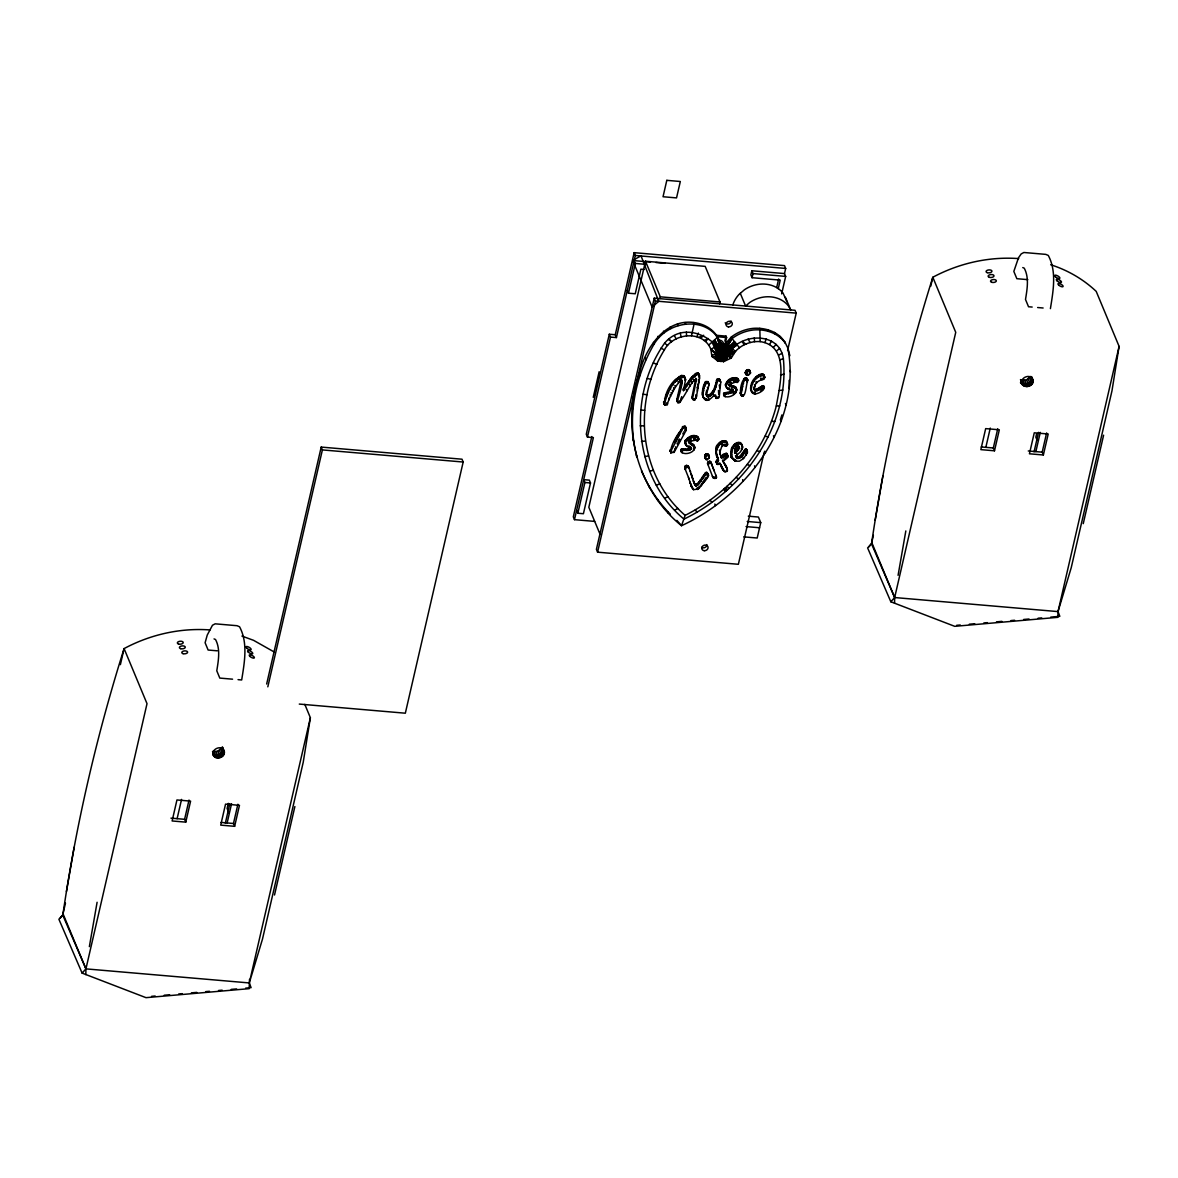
<?xml version="1.0" encoding="UTF-8"?>
<svg xmlns="http://www.w3.org/2000/svg" width="1178" height="1178" viewBox="0 0 1178 1178"><rect width="100%" height="100%" fill="white"/><g stroke="black" fill="none" stroke-linecap="round" stroke-linejoin="round"><path stroke-width="1.5" d="M735.087 453.412L734.777 448.789L735.087 453.412L739.107 448.627L738.532 446.064M739.107 448.627L738.032 445.534M670.827 452.956C669.281 446.771 679.662 429.823 684.904 426.083L686.273 428.394L685.964 430.618L674.317 451.999L670.827 452.956L670.694 451.483L682.739 428.542L685.493 427.496L686.273 428.394M85.817 974.604L85.935 968.876L147.014 703.664L124.088 648.592C150.269 634.559 180.337 627.741 210.008 629.935M894.544 603.269L894.662 597.54L955.741 332.329L932.814 277.257C958.995 263.224 989.064 256.406 1018.734 258.6M1050.658 264.741C1067.592 270.101 1083.274 279.171 1096.203 291.378L1119.1 346.391L1058.021 611.603L1057.903 617.331L954.725 626.328L890.833 601.767L867.626 547.917L871.455 543.691L873.384 535.327M726.163 358.878L723.38 361.734L726.767 358.73L727.106 354.799L725.471 352.737L721.319 351.869L712.513 341.959L719.346 349.351L712.16 342.283L717.358 353.96L715.885 357.803L716.312 354.696L725.839 359.099L727.194 355.638L720.995 358.436L715.841 357.994M789.878 355.697L787.729 347.539C802.439 422.593 747.574 495.437 681.502 525.712C637.637 490.181 620.585 427.216 639.168 374.133C645.397 346.73 667.852 314.467 699.982 323.817A37.004 31.585 -22.6 0 1 716.798 335.73C719.434 339.367 728.652 362.441 717.608 360.821L715.709 357.346L719.655 351.81L727.106 354.799L733.585 353.93M636.341 455.68L637.018 457.27C626.725 419.162 634.441 377.814 654.129 344.02C663.391 328.485 683.24 320.593 700.645 325.422A37.004 31.585 -22.6 0 1 717.461 337.335L720.509 343.299L721.996 349.851L732.024 338.587A37.004 31.585 -22.6 0 1 753.567 329.973C765.479 328.883 778.305 333.05 785.343 343.166C779.306 331.754 765.155 327.293 752.889 328.382A37.004 31.585 -22.6 0 0 731.361 336.982L721.334 348.261L719.846 341.694M729.138 352.193C741.875 332.682 779.659 332.034 783.37 358.672C789.893 426.701 743.539 490.357 683.991 519.13C632.969 476.751 627.167 396.117 664.598 343.137C681.414 323.199 708.7 333.256 721.319 351.869L717.358 353.96L710.864 349.203C702.986 329.796 673.271 332.8 664.377 349.925C632.512 401.3 638.181 474.94 685.14 515.375L681.502 525.712L676.879 520.367M731.273 453.162C728.799 445.475 742.037 436.95 742.567 447.669L740.594 451.63L735.808 456.284L737.237 458.448L740.653 457.594L746.631 450.291L747.382 452.941L743.524 458.536L739.431 461.187L735.087 461.202L730.846 456.225L731.273 453.162L731.42 457.624L732.849 458.478L732.26 457.064M731.862 454.575C729.359 448.273 741.242 438.275 742.567 447.669M694.122 447.095L693.415 444.562L688.438 441.617M690.647 447.331C688.85 451.527 678.778 445.74 681.414 452.072C685.419 455.989 697.67 451.675 694.004 445.137M685.14 515.375C728.578 493.302 763.992 453.604 776.302 405.968C779.777 385.589 790.32 346.082 760.178 341.605L759.795 328.309M716.091 398.164L715.164 395.882L716.622 398.4L719.228 396.868L720.73 382.261L719.552 379.213L716.901 379.345C715.282 385.206 714.236 393.128 707.639 395.528L706.27 394.763M683.476 390.669L685.567 379.449L683.991 375.87C672.653 376.415 663.288 394.689 664.642 404.864L667.057 404.805C671.578 390.036 690.131 362.044 677.615 400.064C678.219 412.359 693.798 373.205 696.198 380.965L692.531 398.665L694.195 400.299L696.331 397.575L699.585 378.005L698.171 373.028L696.08 373.367L692.046 376.798L682.887 389.255L683.476 390.669L692.635 378.212L696.669 374.781L698.76 374.442M751.873 392.392C747.794 385.309 755.142 373.411 763.3 374.28L764.802 377.166C762.416 380.892 755.01 380.111 754.686 387.385C752.83 393.908 760.797 389.344 763.094 387.209C766.657 389.3 755.142 397.03 751.873 392.392C749.341 385.53 756.158 374.766 763.889 375.694L764.802 377.166M249.515 979.301L249.176 988.666L145.998 997.663L82.107 973.102L58.9 919.252L62.728 915.026L65.467 903.099M677.733 402.685L676.849 399.445L681.414 379.964L682.003 381.377M736.103 392.024L735.499 386.885L729.035 384.691L729.624 386.089L736.544 388.873C737.369 394.527 728.77 398.562 724.323 396.22C723.572 391.862 736.353 395.131 732.363 389.123L733.246 391.435M745.276 372.734L746.572 370.113L749.782 370.393L750.489 372.97L749.208 374.678L746.793 375.296L745.276 372.734L746.793 375.296M694.887 447.213C683.682 440.69 693.12 440.837 698.598 439.747C696.286 428.1 674.861 443.664 691.044 448.141C690.897 453.015 681.679 447.758 681.414 452.072M698.598 439.747C697.832 433.872 684.094 438.555 685.699 444.224M715.841 397.766C716.489 388.328 708.906 405.909 704.002 398.488C700.144 394.983 704.105 376.739 708.508 383.336L709.097 384.75L706.388 394.571L708.228 396.942C714.825 394.542 715.871 386.62 717.49 380.759L720.568 381.23M704.002 398.488C701.204 395.042 705.018 378.138 709.097 384.75M760.178 341.605C751.049 340.987 741.698 344.55 735.484 351.309L726.266 353.209L726.767 358.73M789.127 380.376L789.289 388.593M764.316 388.033C763.874 380.921 753.876 395.057 753.876 386.958L754.465 388.372M693.062 399.798L691.942 397.251L695.742 378.727M213.866 756.158C209.522 750.003 221.302 743.981 224.144 750.739C226.515 757.837 213.527 761.297 212.688 753.331C216.31 757.793 224.865 753.508 222.966 747.912M1031.692 376.577C1033.842 382.762 1023.343 386.929 1020.766 380.862C1021.061 389.52 1035.094 387.444 1032.87 379.404C1030.294 373.338 1019.78 377.505 1021.944 383.689M726.826 471.524L726.797 468.226L723.469 462.174C732.068 471.848 723.425 476.884 720.2 463.587L723.483 470.552M722.512 361.366L720.391 351.618M729.624 386.089C729.58 381.142 747.426 382.232 733.909 377.711C724.676 378.477 722.57 390.301 732.952 390.536L733.29 391.067M750.401 373.338L749.782 370.393M684.683 467.578L685.449 469.742L685.066 466.194L686.406 465.369L688.438 466.4L692.752 478.769L691.103 473.88L691.692 475.294M685.272 468.991L686.995 466.782L689.528 468.667L688.438 466.4M685.287 378.197L684.58 377.284C672.829 377.505 667.072 394.704 664.259 404.363M732.701 389.653C731.7 394.174 720.907 390.301 724.323 396.22M721.334 465.973C721.039 462.306 717.284 466.061 716.651 463.234L716.828 462.409C721.172 457.771 711.321 449.23 718.418 443.826C720.597 440.263 727.474 439.085 727.606 444.562L726.104 446.138L723.616 445.21L721.687 446.756L720.067 451.424L720.303 454.369L719.478 450.011L720.067 451.424M717.181 456.828L717.77 458.242C712.292 452.205 722.129 436.523 727.606 444.562M708.405 454.296L709.112 458.109L707.271 459.729L705.931 459.449L704.797 455.164L706.137 453.898L708.67 454.723M709.259 456.136L706.314 455.444L705.195 457.83L705.931 459.449M120.392 664.642L124.088 648.592C96.817 735.205 76.217 823.937 63.008 913.789L85.935 968.876L249.294 982.938L251.105 987.65L245.672 988.121M310.374 717.726L303.247 762.166L262.503 939.043L249.294 982.938L310.374 717.726L304.822 704.385M930.767 286.18L932.814 277.257C905.543 363.884 884.943 452.617 871.735 542.469L894.662 597.54L1058.021 611.603L1059.832 616.315L1050.776 617.11M1119.1 346.391L1111.973 390.831L1071.229 567.708L1058.021 611.603M717.608 360.821L711.91 356.433L710.864 349.203L714.251 347.407L721.319 351.869L716.798 335.73M717.608 357.523L715.988 358.642C718.933 365.195 723.969 356.522 724.676 351.986L721.319 351.869L712.16 342.283M707.507 463.278C707.389 459.832 713.043 462.232 710.201 462.659C708.066 465.443 706.977 462.954 708.096 464.692M66.424 891.584L74.17 847.188M89.351 946.67L97.097 902.274M691.604 487.074L689.881 482.067L693.474 489.68L698.377 488.973L707.58 477.605L707.463 475.47C706.52 464.839 698.274 489.106 694.402 483.451M708.052 476.884L708.552 475.264L707.124 472.511M875.151 520.249L882.896 475.853M898.078 575.335L905.823 530.939M696.154 398.252L696.007 394.659L696.596 396.073M1050.408 308.636C1053.161 291.364 1056.916 271.529 1048.287 255.435L1045.77 254.374L1023.888 252.49L1021.193 253.918L1018.499 257.761L1013.831 271.411L1016.85 278.7L1027.79 279.642M294.883 806.532L274.518 895M717.373 464.397L716.062 461.82L717.814 458.478L718.58 460.451M750.533 372.454L747.927 371.144L745.91 374.398M1103.609 435.197L1083.245 523.665M741.963 396.132L741.374 394.718C738.488 391.626 743.127 372.469 747.942 380.067C746.042 382.924 745.895 401.212 740.741 394.262C743.112 390.698 741.669 376.945 747.942 380.067M177.112 818.681L181.545 799.406M185.771 822.141L190.6 801.128L176.95 799.95L172.121 820.963L185.771 822.141L184.593 819.314L189.025 800.053M228.282 803.352L227.104 808.491L228.871 812.717M225.337 823.172L229.828 803.676M227.133 822.951L231.565 803.705M234.643 826.323L239.473 805.34L225.543 804.132L220.713 825.115L234.643 826.323L233.465 823.496L237.897 804.25M266.655 684.006L321.211 447.08L461.997 459.199L463.175 462.026L405.335 713.205L299.286 704.076M267.818 686.833L322.389 449.908L321.211 447.08M593.256 397.339L599.16 371.703M609.306 334.243L610.484 337.07L616.418 337.585L615.255 334.758L609.306 334.243L586.276 434.24L587.454 437.067L593.388 437.583L574.481 519.66L594.654 521.398M587.454 437.067L610.484 337.07M591.812 436.537L573.318 516.847L574.481 519.66M615.255 334.758L634.162 252.666L784.504 265.61L785.682 268.437L784.489 273.576L785.667 276.403L781.647 293.896M616.418 337.585L635.325 255.493L634.162 252.666M577.824 513.24L584.906 482.494L583.728 479.667L589.339 480.138L590.502 482.965L583.419 513.726L577.824 513.24L576.646 510.413M644.351 269.467L640.891 269.173L635.236 293.778L628.478 293.189L635.325 263.46L634.147 260.632L650.477 262.046M719.581 303.806L719.994 301.966L705.18 266.375L645.485 261.236L588.823 507.276L600.117 534.4M787.596 350.543L796.21 313.127L795.032 310.3L654.246 298.181L596.407 549.36L597.585 552.173L738.37 564.291L764.213 452.072M597.585 552.173L655.424 301.008L654.246 298.181M659.886 298.667L660.313 296.827L645.485 261.236M724.882 341.046L726.016 336.128L715.885 335.244M722.644 354.74L720.126 355.417L718.683 357.449L720.082 360.394L723.793 360.041L725.236 358.009L724.764 355.815L722.644 354.74C719.905 360.38 726.635 361.499 727.268 357.42M725.103 344.094L726.605 337.541L726.016 336.128M778.26 288.654L780.219 280.114L752.065 277.699L753.007 273.591L751.829 270.763L784.489 273.576M776.685 287.55L778.658 278.995M748.28 516.17L758.411 517.039L760.738 522.634L757.204 538.022L743.686 536.859M985.839 447.346L990.271 428.07M994.497 450.806L999.327 429.793L985.677 428.615L980.847 449.628L994.497 450.806L993.319 447.979L997.751 428.718M1036.625 433.74L1035.83 437.156L1037.008 439.983M1034.063 451.837L1038.554 432.341M1035.86 451.616L1040.292 432.385M1043.369 454.988L1048.199 434.005L1034.269 432.797L1029.439 453.795L1043.369 454.988L1042.191 452.161L1046.624 432.93M751.829 270.763L750.872 274.842L752.065 277.699M691.515 335.686L694.048 324.186L693.386 322.581M731.361 336.982L732.024 338.587L724.234 352.119L736.412 345.316L736.677 344.403L725.015 350.97L735.116 342.459L724.043 351.662L724.499 352.973L725.471 352.737L732.466 348.968L735.484 351.309L731.214 358.097L723.38 361.734M726.914 445.814L727.017 443.149M725.957 386.458C726.87 381.893 733.953 377.151 738.311 379.964M716.091 478.135L715.871 475.338L716.091 478.135L712.984 477.605L707.536 463.528M781.897 414.936L780.381 419.824L781.043 421.429M764.89 342.562L766.23 338.925M708.817 455.076L709.112 458.109M696.875 336.687L698.348 333.079M735.366 450.187L736.603 447.802L738.621 446.948M680.972 397.973L680.855 400.976M724.956 359.143L725.545 357.906M724.175 360.35L726.149 357.685M719.611 360.674L717.947 357.155L719.684 354.725L722.688 353.93L725.221 355.211L725.781 357.832L723.984 360.188L726.031 357.744L725.427 354.931L721.039 353.739L717.623 357.022L718.227 359.835L720.936 361.219L725.839 359.099M734.498 451.999L738.518 447.213M736.5 457.874L735.455 455.665L737.634 457.167L740.078 456.195L745.379 449.068L746.719 449.569L747.382 452.941M724.058 463.587L722.482 460.038L723.071 461.452L727.739 457.138L727.106 454.634C722.791 450.452 716.209 463.101 727.106 454.634M725.928 354.063L720.141 359.29L716.636 359.776L715.988 358.642L717.8 361.263M684.668 430.426L685.375 429.204L685.964 430.618M769.529 344.491L771.546 341.134M724.941 350.219L732.024 338.587L739.416 347.672M720.053 345.154L722.821 351.81L732.024 338.587L722.629 351.368L724.499 352.973M695.638 486.013L693.312 480.712C696.581 495.349 702.515 473.129 708.037 474.233M214.838 757.071L212.541 751.431L217.812 751.255L221.817 747.794L223.054 750.739M217.812 751.255L219.653 755.672L223.658 752.212M1023.564 385.751L1021.267 380.096L1026.539 379.92L1030.544 376.459L1033.032 382.025M730.448 351.751L732.466 348.968L725.736 351.132M730.331 351.662L732.466 348.968L724.234 352.119L734.498 341.679L725.353 350.426M60.24 918.148L62.728 915.026L85.935 968.876L82.107 973.102M868.966 546.828L871.455 543.691L894.662 597.54L890.833 601.767M730.345 351.574L732.466 348.968L726.723 351.633M728.195 354.048L732.466 348.968L727.503 352.369M705.622 341.458L708.228 338.528L704.12 340.56M773.504 347.304L776.111 344.359M728.137 353.783L732.466 348.968L726.458 353.665M700.763 338.263L703.678 335.288L698.775 337.453M708.744 345.036L717.461 337.335L722.821 351.81M776.611 350.867L779.689 348.467M724.234 352.119L735.735 343.24L725.015 350.97L736.368 344.005L724.234 352.119L736.677 344.403M723.984 360.188L725.442 359.157M674.685 510.28L677.836 508.425M726.649 357.405L722.158 358.186L716.003 356.463M778.746 355.034L782.133 353.253M736.412 345.316L726.738 350.116M735.852 345.831L725.53 350.941L734.733 346.877M664.701 498.25L668.073 496.66M721.127 351.412L722.703 352.428L717.166 353.518L717.461 354.843L716.739 354.107M722.6 360.895L724.072 360.277M735.484 351.309L727.106 354.799L728.151 354.563L727.386 356.08L731.214 358.097L729.359 355.712M656.308 485.189L659.857 483.893M779.851 359.864L783.37 358.672M723.248 361.175L718.786 361.028M649.593 471.274L653.289 470.272M1028.379 384.337L1026.612 384.808L1024.772 380.391M780.469 374.957L784.003 374.192M644.631 456.622L648.445 455.945M779.291 390.463L782.796 390.051M720.597 361.528L722.585 361.307M641.48 441.411L645.353 441.073M956.654 625.312L960.276 625.003M969.317 624.207L974.751 623.736M983.807 622.956L987.429 622.632M996.47 621.851L1001.904 621.366M1010.96 620.585L1014.582 620.261M1023.623 619.481L1029.057 619.01M1038.112 618.214L1041.735 617.905M151.55 996.338L155.172 996.014M164.213 995.233L169.647 994.762M178.703 993.967L182.325 993.658M191.366 992.863L196.8 992.391M205.856 991.596L209.478 991.287M218.519 990.492L222.141 990.183M231.197 989.387L236.631 988.916M776.302 405.968L779.748 405.895M640.169 425.818L644.071 425.818M715.252 396.353L717.535 398.414M712.16 354.873L716.312 354.696M771.546 421.282L774.888 421.547M635.325 255.493L785.682 268.437M655.925 262.517L664.996 263.298M635.325 263.46L646.207 264.402M753.007 273.591L785.667 276.403M1032.178 307.06L1028.527 306.751L1025.508 299.477C1027.128 289.317 1029.322 277.655 1024.256 268.186L1022.769 267.568M1037.641 307.532L1043.119 308.003M660.313 296.827L719.994 301.966M655.424 301.008L796.21 313.127M716.474 336.658L726.605 337.541M711.91 356.433L716.077 356.787M981.215 446.948L993.319 447.979M1028.261 450.968L1042.191 452.161M322.389 449.908L463.175 462.026M584.906 482.494L590.502 482.965M747.22 521.471L760.738 522.634M746.042 526.595L759.56 527.759M217.238 650.816L208.123 650.035L205.105 642.746L207.254 635.06L212.467 625.253L215.162 623.825L237.043 625.709L239.561 626.77C248.19 642.864 244.435 662.699 241.681 679.971L238.044 679.647M232.567 679.176L219.8 678.086L216.781 670.797C218.401 660.652 220.595 648.99 215.53 639.521L214.043 638.903M170.943 818.136L184.593 819.314M221.052 822.421L233.465 823.496M640.714 410.003L644.616 410.342M643.114 394.129L646.958 394.836M765.067 436.243L768.262 436.847M718.757 342.062L722.394 343.902L723.321 346.332M647.34 378.388L651.081 379.434M756.953 450.688L759.957 451.616M733.761 460.038L733.172 458.625L735.956 460.245M241.932 636.076L253.579 640.331L274.489 652.156M653.334 362.942L656.956 364.326M705.342 458.036L706.388 459.626M750.71 389.918L754.229 393.746M747.264 464.456L750.062 465.693M660.961 348.128L664.377 349.925M736.132 477.399L738.68 478.931M729.521 355.196L731.671 356.551L727.194 355.638M729.904 483.392L732.304 485.056M726.531 453.221L728.033 456.608M726.797 486.381L729.123 488.119M745.88 344.153L742.273 341.458L744.025 344.771M725.236 487.883L727.533 489.65M668.53 339.485L671.534 341.826L669.104 338.94M664.598 343.137L667.602 345.478M720.715 352.634L714.251 347.407L722.158 358.186M724.455 488.634L726.738 490.416M726.34 490.799L724.058 489.003L725.942 491.182M713.058 476.869L712.395 476.192L713.146 477.87M698.171 373.028L699.585 375.62M721.319 465.678L724.426 471.642M685.11 442.81L687.01 445.726M1020.442 382.659L1021.62 383.763M642.187 472.54L641.524 470.935C648.43 486.897 657.884 501.872 670.297 514.109M695.58 439.041L695.756 440.071M723.675 489.385L725.633 491.432M710.025 500.267L711.968 502.314M710.864 349.203L716.504 355.152M721.319 351.869L713.22 341.296L719.449 349.248L713.927 340.633L721.319 351.869L714.634 339.971L720.318 349.984M663.67 402.95L665.261 405.158M695.314 509.927L696.949 512.194M676.879 400.829L678.219 402.95M748.118 339.117L750.136 342.503M684.86 468.329L689.056 478.931M674.39 335.612L676.143 338.925M784.666 341.576L788.391 349.144M691.015 485.66L693.474 489.68M669.987 451.012L670.621 451.792L670.046 450.232M1031.972 377.858L1033.15 380.685M1031.368 380.523L1032.546 383.336M1029.528 377.888L1031.368 382.305M1030.514 381.701L1031.692 384.529M1028.158 379.066L1029.999 383.483M1029.381 382.688L1030.559 385.515M1026.539 379.92L1029.204 386.222M1026.553 383.792L1027.717 386.62M1025.051 383.851L1026.229 386.678M1022.975 380.45L1024.816 384.867M1023.638 383.542L1024.801 386.369M1020.487 379.581L1022.592 384.823M785.402 297.224L790.703 309.932L788.347 305.809A28.478 24.311 -22.6 0 0 749.723 302.481L745.6 306.044L740.299 293.337M780.204 336.452L780.867 338.057M774.52 332.432L775.183 334.022M789.893 370.466L790.556 372.057M767.865 329.663L768.527 331.268M785.446 403.509L786.109 405.099M763.3 374.28L763.889 375.694M764.684 378.02L763.948 374.84M762.328 374.059L762.917 375.458M763.697 377.431L764.286 378.845M763.02 378.064L763.609 379.478M761.121 374.089L761.71 375.502M762.063 378.388L762.652 379.802M759.884 374.368L760.473 375.767M761.268 378.344L761.857 379.758M760.561 378.109L761.15 379.522M763.565 385.692L764.419 387.518M758.765 374.854L759.354 376.268M763.005 385.633L763.594 387.047M762.519 385.795L763.094 387.209M763.005 387.93L763.594 389.344M761.901 386.163L762.49 387.577M757.277 375.885L757.866 377.299M761.209 386.649L761.798 388.063M761.975 389.034L762.564 390.448M760.473 387.179L761.062 388.578M755.923 377.093L756.512 378.506M760.767 389.933L761.341 391.346M759.28 387.974L759.869 389.388M756.04 381.643L756.629 383.041M758.014 388.681L758.603 390.095M753.611 379.905L754.2 381.319M749.9 371.556L750.489 372.97M749.134 370.157L749.723 371.571M748.752 369.818L749.341 371.232M756.703 389.241L757.292 390.654M748.383 369.597L748.972 371.011M754.524 384.661L755.113 386.075M747.986 369.524L748.575 370.937M747.338 369.73L747.927 371.144M755.348 389.565L755.937 390.978M746.572 370.113L747.161 371.526M751.903 382.953L752.492 384.367M754.612 389.52L755.201 390.934M747.736 373.721L748.31 375.134M753.787 388.004L754.715 390.595M773.475 435.772L774.137 437.377M754.936 392.392L755.525 393.805M746.911 373.941L747.5 375.34M745.703 371.158L746.278 372.572M754.288 392.421L754.877 393.835M745.365 372.086L745.954 373.5M745.306 372.381L746.16 374.766M750.857 385.883L751.446 387.297M746.793 377.932L747.382 379.345M750.563 387.326L751.152 388.74M752.241 391.788L752.83 393.202M746.234 377.814L746.823 379.228M750.489 388.622L751.078 390.036M745.586 377.829L746.175 379.242M746.837 380.788L747.426 382.202M744.805 378.05L745.394 379.463M744.26 378.403L744.849 379.817M743.936 378.771L744.511 380.185M743.804 379.021L744.393 380.435M742.994 382.187L743.568 383.586M725.736 342.209L726.399 343.799L722.629 351.368L717.461 337.335L720.214 347.893M742.125 385.353L742.714 386.767M737.428 378.153L738.415 380.523M738.37 381.039L737.722 378.55M741.315 388.298L741.904 389.712M722.394 343.902L723.69 347.009M736.456 377.696L737.045 379.11M737.281 380.847L737.87 382.261M721.422 342.989L723.351 347.643M742.758 394.63L743.347 396.044M735.19 377.608L735.779 379.021M737.399 382.541L736.059 381.068L736.648 382.482M740.667 390.743L741.256 392.156M742.287 394.792L742.876 396.206M720.17 342.371L722.762 348.555M735.528 380.788L736.117 382.202M764.816 451.174L765.494 452.764M733.909 377.711L734.498 379.125M735.028 380.509L735.617 381.922M740.152 392.848L740.741 394.262M740.123 393.01L741.286 395.749M734.395 380.42L734.984 381.834M732.687 377.976L733.276 379.39M733.349 380.7L733.938 382.114M735.956 387.459L736.721 389.668M735.499 386.885L736.088 388.298M736.117 388.711L736.692 390.124M731.553 378.447L732.142 379.861M736 389.255L736.589 390.669M734.763 386.458L735.352 387.871M735.808 389.889L736.397 391.302M733.806 386.089L734.395 387.503M730.463 379.08L731.052 380.494M732.863 385.824L733.452 387.238M735.19 391.258L735.779 392.672M730.92 381.981L731.509 383.395M734.895 391.656L735.484 393.069M729.344 379.876L729.918 381.289M731.744 385.53L732.333 386.944M729.845 382.791L730.434 384.205M730.596 385.25L731.185 386.664M731.538 388.696L732.127 390.109M732.407 390.433L732.996 391.847M733.128 393.054L733.717 394.468M727.813 380.936L728.402 382.349M729.594 384.956L730.183 386.369M731.862 390.86L732.451 392.274M728.814 384.219L729.403 385.633M729.403 388.122L729.992 389.535M726.531 382.187L727.12 383.601M728.726 387.96L729.315 389.373M730.154 391.7L730.743 393.113M728.298 389.064L726.782 387.179L727.371 388.593M725.633 383.454L726.222 384.867M725.309 384.529L725.898 385.942M725.368 385.059L726.605 387.901M728.033 392.407L728.622 393.82M725.987 392.834L726.576 394.232M725.471 392.848L726.06 394.262M719.552 379.213L720.73 382.261M725.118 392.819L725.707 394.232M724.823 392.775L725.412 394.188M718.874 378.948L719.463 380.361M724.544 392.775L725.133 394.188M724.161 392.951L724.75 394.365M754.509 465.84L755.172 467.445M717.991 378.963L718.58 380.376M723.793 393.305L724.382 394.718M724.558 395.337L725.147 396.736M723.498 393.746L724.087 395.16M746.44 449.157L747.529 451.91M719.979 386.399L719.39 384.985L719.655 387.798M746.042 448.877L746.631 450.291M716.901 379.345L717.49 380.759M745.379 449.068L745.968 450.482M716.445 380.317L717.034 381.731M744.614 449.937L745.203 451.351M745.807 453.663L746.396 455.076M715.988 382.688L716.577 384.102M741.242 443.355L742.611 446.683M719.081 391.876L718.506 390.463L718.727 394.115M740.211 442.501L740.8 443.915M743.922 451.248L744.511 452.661M715.679 384.087L716.268 385.5M718.609 392.245L719.198 393.658M738.886 442.162L739.475 443.576M743.303 452.47L743.892 453.883M715.208 385.957L715.797 387.356M741.286 448.244L741.875 449.657M742.493 453.766L743.082 455.179M714.545 387.945L715.134 389.358M718.109 396.53L718.698 397.943M737.295 442.427L737.884 443.841M738.37 445.799L739.121 447.478M742.935 457.123L743.524 458.536M737.605 445.475L738.194 446.889M741.448 455.047L742.037 456.46M713.706 389.727L714.295 391.14M736.662 445.829L737.251 447.242M737.826 448.641L738.415 450.055M735.484 443.355L736.073 444.769M685.022 322.536L685.684 324.127M713.22 390.581L713.809 391.994M716.033 397.001L716.622 398.4M736.014 446.388L736.603 447.802M740.078 456.195L740.653 457.594M734.454 444.18L735.043 445.593M708.066 381.569L709.2 384.028M735.484 447.11L736.073 448.524M712.248 392.009L712.823 393.423M713.323 394.497L713.897 395.911M736.471 450.261L737.06 451.675M707.625 381.525L708.214 382.938M738.797 456.887L739.386 458.301M707.006 381.495L707.595 382.909M733.614 445.107L734.203 446.521M706.447 381.481L707.036 382.894M736.692 453.633L737.281 455.047M705.931 381.495L706.52 382.909M737.634 457.167L738.223 458.581M705.71 381.584L706.299 382.997M710.894 393.57L711.483 394.983M734.483 450.526L735.072 451.94M705.416 381.79L706.005 383.203M736.662 457.035L737.237 458.448M705.107 382.143L705.696 383.557M707.389 387.282L707.978 388.696M732.392 447.184L732.966 448.597M704.886 382.659L705.475 384.072M704.635 383.616L705.224 385.029M709.303 394.866L709.892 396.279M731.671 449.348L732.26 450.762M704.282 384.941L704.871 386.355M706.52 390.139L707.109 391.552M708.479 395.307L709.068 396.721M731.332 451.424L731.921 452.823M734.498 459.788L735.087 461.202M699.688 376.504L698.701 373.47M707.639 395.528L708.228 396.942M742.641 479.652L743.303 481.242M703.811 386.752L704.4 388.166M705.975 392.053L706.564 393.467M708.552 398.473L709.141 399.887M726.502 441.588L727.503 443.767M677.379 324.068L678.042 325.658M726.134 441.22L726.723 442.634M697.391 372.925L697.98 374.339M698.996 376.592L699.585 378.005M706.829 395.352L707.418 396.765M725.648 440.955L726.237 442.368M726.811 443.856L727.4 445.269M731.347 454.355L731.936 455.768M705.931 393.967L706.859 396.176M730.934 454.929L731.523 456.342M731.715 457.152L732.304 458.566M703.192 389.138L703.781 390.551M724.426 440.69L725.015 442.103M730.772 455.577L731.759 458.242M730.846 456.225L731.42 457.624M696.08 373.367L696.669 374.781M699.069 380.833L698.48 379.419L698.731 382.953M702.913 390.124L703.502 391.538M706.667 398.724L707.256 400.137M725.515 444.724L726.104 446.138M705.828 398.532L706.417 399.946M702.603 391.287L703.192 392.701M723.189 440.749L723.778 442.162M724.823 444.621L725.398 446.035M705.578 399.651L704.356 397.914L704.945 399.327M724.19 444.312L724.779 445.726M694.696 374.28L695.285 375.694M702.353 392.569L702.942 393.982M695.58 378.109L696.316 380.141M702.265 393.879L702.854 395.293M721.893 441.161L722.482 442.575M727.003 453.559L728.033 455.989M695.697 379.11L696.286 380.509M697.715 384.146L698.304 385.559M702.412 394.998L703.354 397.501M695.624 379.552L696.198 380.965M722.409 443.988L722.997 445.402M725.942 453.221L726.531 454.634M727.15 455.739L727.739 457.138M693.327 375.473L693.916 376.886M720.48 441.956L721.069 443.37M721.716 444.562L722.291 445.976M725.295 453.501L725.884 454.899M697.847 388.401L697.258 386.988L697.391 391.258M726.237 456.549L726.811 457.962M693.592 379.566L694.181 380.98M724.558 453.942L725.147 455.356M692.046 376.798L692.635 378.212M719.36 442.84L719.949 444.253M725.162 457.447L725.751 458.86M723.631 454.649L724.22 456.063M670.091 326.983L670.753 328.574M690.956 378.064L691.545 379.478M718.418 443.826L719.007 445.24M722.821 455.371L723.41 456.784M723.91 458.551L724.499 459.965M691.604 381.849L692.193 383.262M690.102 379.11L690.691 380.523M722.011 456.077L722.6 457.491M689.763 379.552L690.352 380.965M725.766 466.135L726.355 467.548M726.797 468.226L727.489 470.096M726.855 469.212L727.444 470.626M717.034 446.05L717.623 447.463M724.617 464.161L725.192 465.575M721.098 456.769L721.687 458.183M726.635 469.713L727.224 471.126M695.742 396.161L696.331 397.575M688.836 380.803L689.424 382.217M689.601 384.484L690.19 385.898M716.209 448.538L716.798 449.952M694.578 398.473L695.167 399.887M724.588 470.493L725.177 471.907M687.584 382.526L688.173 383.925M715.841 451.159L716.43 452.573M723.233 469.698L723.822 471.112M683.991 375.87L684.58 377.284M685.567 379.449L684.698 376.783M716.062 453.059L716.651 454.472M684.948 378.639L685.537 380.052M716.548 454.988L717.137 456.401M684.83 379.257L685.419 380.671M719.714 462.88L720.303 464.294M682.916 375.355L683.505 376.769M691.942 397.251L692.693 399.239M717.829 459.553L718.403 460.966M686.2 384.455L686.789 385.869M663.479 331.136L664.156 332.741M681.547 375.281L682.136 376.695M716.96 460.259L717.549 461.673M718.109 462.925L718.698 464.338M716.239 460.996L716.828 462.409M717.211 463.101L717.8 464.515M680.354 375.679L680.943 377.093M684.845 386.384L685.434 387.798M686.2 389.535L686.774 390.949M716.062 461.82L716.99 464.073M681.326 379.257L681.915 380.671M681.355 381.127L681.944 382.541M680.28 379.228L680.869 380.641M679.029 376.504L679.618 377.917M683.682 388.063L684.271 389.476M681.12 382.497L681.709 383.91M679.5 379.684L680.089 381.098M680.825 383.895L681.414 385.309M677.689 377.593L678.278 379.007M680.545 385.147L681.134 386.561M677.895 381.142L678.484 382.555M707.875 453.869L708.464 455.282M708.847 455.857L709.436 457.27M676.422 378.786L677.011 380.199M714.177 470.832L711.35 463.499L716.519 477.031M707.153 453.986L707.742 455.4M710.143 461.275L710.732 462.689M657.854 336.363L658.517 337.968M679.588 388.887L680.177 390.301M706.609 453.898L707.198 455.312M709.627 461.246L710.201 462.659M715.944 475.986L716.533 477.399M715.826 476.383L716.415 477.782M675.318 379.934L675.907 381.333M706.137 453.898L706.726 455.312M709.038 461.423L709.627 462.836M705.725 454.031L706.314 455.444M681.591 396.647L682.18 398.046M708.464 461.747L709.038 463.16M698.039 436.802L698.819 438.672M705.254 454.502L705.843 455.915M714.619 477.09L715.208 478.504M674.508 380.847L675.097 382.261M698.186 437.833L698.775 439.247M706.682 458.33L707.271 459.729M697.243 436.14L697.832 437.553M678.675 392.289L679.264 393.702M704.797 455.164L705.386 456.578M707.875 462.291L708.464 463.705M697.67 438.952L698.259 440.366M707.58 462.821L708.169 464.235M713.78 477.119L714.369 478.533M696.065 435.801L696.654 437.215M674.832 385.397L675.421 386.811M704.606 456.416L705.755 459.273M697.229 439.468L697.818 440.881M696.713 439.659L697.302 441.073M694.829 435.639L695.418 437.053M677.821 395.499L678.41 396.912M696.021 439.438L696.61 440.852M680.015 402.331L679.426 400.918L679.544 402.788M672.226 383.851L672.815 385.265M673.521 387.68L674.111 389.093M693.606 435.654L694.195 437.067M694.593 438.452L695.182 439.865M677.026 398.65L677.615 400.064M692.414 435.889L693.003 437.303M693.533 438.51L694.122 439.924M653.466 342.415L654.129 344.02M707.801 473.394L708.552 475.264M676.849 399.445L677.438 400.859M676.79 400.255L677.379 401.669M707.831 474.66L708.42 476.074M706.712 472.304L707.301 473.718M672.226 390.198L672.815 391.611M706.255 472.29L706.844 473.689M691.206 436.302L691.795 437.715M705.725 472.511L706.314 473.924M669.987 387.371L670.576 388.784M705.445 472.776L706.034 474.189M693.415 444.562L694.004 445.961M694.254 446.639L694.843 448.052M689.94 436.876L690.529 438.29M690.897 439.291L691.486 440.705M705.136 473.158L705.725 474.572M692.59 443.988L693.179 445.402M671.033 392.598L671.622 394.012M684.904 426.083L685.493 427.496M693.886 447.611L694.46 449.009M706.049 477.414L706.638 478.828M691.766 443.532L692.355 444.945M694.122 449.613L693.533 448.2L693.651 450.276M627.3 290.362L628.478 293.189M689.69 439.895L690.279 441.294M690.779 443.016L691.368 444.43M705.327 478.356L705.916 479.77M683.417 426.259L684.006 427.658M688.232 437.612L688.806 439.026M670.046 394.895L670.635 396.309M703.605 475.294L704.194 476.707M688.762 440.513L689.351 441.927M689.763 442.501L690.352 443.915M682.739 426.583L683.328 427.997M667.882 391.155L668.471 392.569M688.894 442L689.483 443.414M704.547 479.402L705.121 480.815M714.81 504.022L715.473 505.612M688.335 441.117L689.027 443.031M682.15 427.128L682.739 428.542M690.455 446.727L691.236 448.744M702.721 476.53L703.31 477.944M683.785 431.796L684.374 433.209M686.686 438.614L687.275 440.027M690.499 447.684L691.088 449.098M703.767 480.418L704.356 481.831M690.175 448.052L690.764 449.451M688.85 445.593L689.439 447.007M702.176 477.311L702.765 478.724M668.736 398.179L669.325 399.592M689.542 448.362L690.131 449.775M682.842 433.283L683.431 434.697M685.508 439.703L686.097 441.117M701.646 478.062L702.235 479.475M680.972 429.484L681.561 430.898M702.736 481.773L703.325 483.171M666.056 394.969L666.63 396.382M684.933 440.705L685.522 442.118M684.86 441.235L685.449 442.648M684.874 441.735L685.463 443.149M685.655 443.65L686.244 445.063M687.702 448.862L688.291 450.276M700.35 479.873L700.939 481.287M701.543 483.319L702.132 484.732M679.75 431.708L680.339 433.121M667.072 402.64L667.661 404.054M679.058 432.915L679.647 434.329M664.583 398.532L665.172 399.946M666.468 403.391L667.057 404.805M685.508 449.127L686.097 450.541M698.863 481.773L699.452 483.186M700.233 484.997L700.822 486.411M678.189 434.432L678.778 435.845M679.353 438.996L679.927 440.41M645.426 358.024L646.089 359.629M663.612 401.595L664.201 403.009M683.461 449.142L684.05 450.541M698.937 486.514L699.511 487.928M663.538 402.302L664.642 404.864M682.975 449.054L683.564 450.467M697.347 483.495L697.936 484.909M678.867 439.806L679.456 441.22M677.217 436.14L677.806 437.553M682.386 448.847L683.225 450.364M682.106 448.789L682.695 450.202M678.926 442.103L678.337 440.69L678.322 443.178M681.709 448.892L682.298 450.305M697.788 487.559L698.377 488.973M681.267 449.171L681.841 450.585M690.058 470.449L690.647 471.863M676.231 437.892L676.82 439.306M687.864 465.825L688.453 467.239M695.904 484.747L696.492 486.161M680.884 449.554L681.473 450.953M682.062 452.764L680.678 449.937M687.172 465.457L687.761 466.871M695.418 484.88L696.007 486.278M696.743 488.134L697.332 489.547M686.406 465.369L686.995 466.782M675.318 439.571L675.907 440.984M677.026 443.119L677.615 444.533M685.611 465.678L686.2 467.092M685.066 466.194L685.655 467.607M674.552 441.043L675.141 442.457M684.757 466.841L685.346 468.255M675.436 446.801L676.025 448.214M690.779 485.012L692.649 488.988M674.641 448.685L675.23 450.099M673.256 451.174L673.845 452.588M639.168 374.133L639.831 375.723M670.105 450.07L670.694 451.483M634.765 390.536L635.428 392.141M632.262 407.073L632.925 408.678M631.702 423.565L632.365 425.17M667.676 511.605L668.338 513.21M633.057 439.821L633.72 441.426M657.265 499.06L657.928 500.665M648.518 485.454L649.181 487.059M222.318 746.778L224.424 752.02M223.128 750.533L224.306 753.36M222.642 751.844L223.805 754.671M220.801 749.208L222.642 753.64M221.788 753.036L222.966 755.864M219.432 750.401L221.273 754.818M220.654 754.023L221.832 756.85M219.299 754.73L220.477 757.557M217.827 755.127L218.99 757.955M216.045 751.726L217.886 756.143M216.325 755.186L217.503 758.014M214.249 751.785L216.089 756.202M214.911 754.877L216.075 757.704M710.555 461.555L711.939 464.912M694.328 483.245L692.163 477.37M719.714 452.956L721.481 458.095M688.467 477.517L690.47 483.481M680.236 333.271L681.237 336.893M786.889 301.73L783.061 293.101A28.478 24.311 -22.6 0 0 744.422 289.773L738.9 294.544A28.478 24.311 -22.6 0 0 732.804 305.043M715.709 357.346L716.165 359.084M719.979 379.817L720.141 380.847M754.229 337.895L754.583 341.649M685.699 426.981L685.787 428.174M726.222 356.05L726.325 357.582M686.362 332.049L686.568 335.818M726.428 355.844L726.487 357.494M716.651 356.536L716.666 358.303M731.14 321.049A3.225 2.754 -22.6 0 1 725.177 322.831M706.903 544.575A3.225 2.754 -22.6 0 1 701.632 547.358M717.711 340.074A5.875 5.006 -22.6 0 1 723.704 344.359M666.807 180.337L663.037 196.741L676.54 197.904L680.324 181.5L666.807 180.337M720.185 357.022L720.774 359.805L723.321 359.555L724.308 358.171L722.541 355.933L720.185 357.022M721.172 357.641C721.172 361.823 725.324 355.565 721.172 357.641M658.767 301.377L652.082 307.016L632.674 260.412L641.023 255.876L658.767 301.377M178.511 643.998A2.93 1.472 -4.5 0 0 183.194 642.732A2.93 1.472 -4.5 0 0 179.144 641.421A2.93 1.472 -4.5 0 0 178.511 643.998M180.72 648.695A2.93 1.472 -4.5 0 0 185.27 647.282A2.93 1.472 -4.5 0 0 181.029 646.118A2.93 1.472 -4.5 0 0 180.72 648.695M183.091 653.672A2.93 1.472 -4.5 0 0 187.626 652.259A2.93 1.472 -4.5 0 0 183.4 651.11A2.93 1.472 -4.5 0 0 183.091 653.672M246.629 648.062A2.93 1.045 29.1 0 0 251.047 649.682A2.93 1.045 29.1 0 0 247.954 646.751A2.93 1.045 29.1 0 0 246.629 648.062M248.322 652.156A2.93 1.045 29.1 0 0 252.696 653.672A2.93 1.045 29.1 0 0 249.471 650.742A2.93 1.045 29.1 0 0 248.322 652.156M249.942 656.411A2.93 1.045 29.1 0 0 254.315 657.942A2.93 1.045 29.1 0 0 251.105 655.012A2.93 1.045 29.1 0 0 249.942 656.411M987.238 272.663A2.93 1.472 -4.5 0 0 991.92 271.396A2.93 1.472 -4.5 0 0 987.871 270.086A2.93 1.472 -4.5 0 0 987.238 272.663M989.446 277.36A2.93 1.472 -4.5 0 0 993.996 275.947A2.93 1.472 -4.5 0 0 989.756 274.783A2.93 1.472 -4.5 0 0 989.446 277.36M991.817 282.337A2.93 1.472 -4.5 0 0 996.352 280.924A2.93 1.472 -4.5 0 0 992.126 279.775A2.93 1.472 -4.5 0 0 991.817 282.337M1055.355 276.727A2.93 1.045 29.1 0 0 1059.773 278.347A2.93 1.045 29.1 0 0 1056.681 275.416A2.93 1.045 29.1 0 0 1055.355 276.727M1057.049 280.835A2.93 1.045 29.1 0 0 1061.422 282.337A2.93 1.045 29.1 0 0 1058.197 279.407A2.93 1.045 29.1 0 0 1057.049 280.835M1058.669 285.076A2.93 1.045 29.1 0 0 1063.042 286.607A2.93 1.045 29.1 0 0 1059.832 283.677A2.93 1.045 29.1 0 0 1058.669 285.076M728.431 326.88A3.225 2.754 -22.6 0 0 732.186 322.963A3.225 2.754 -22.6 0 0 726.855 322.374A3.225 2.754 -22.6 0 0 728.431 326.88M704.267 550.7A3.225 2.754 -22.6 0 0 707.919 546.695A3.225 2.754 -22.6 0 0 702.559 546.239A3.225 2.754 -22.6 0 0 704.267 550.7"/></g></svg>
